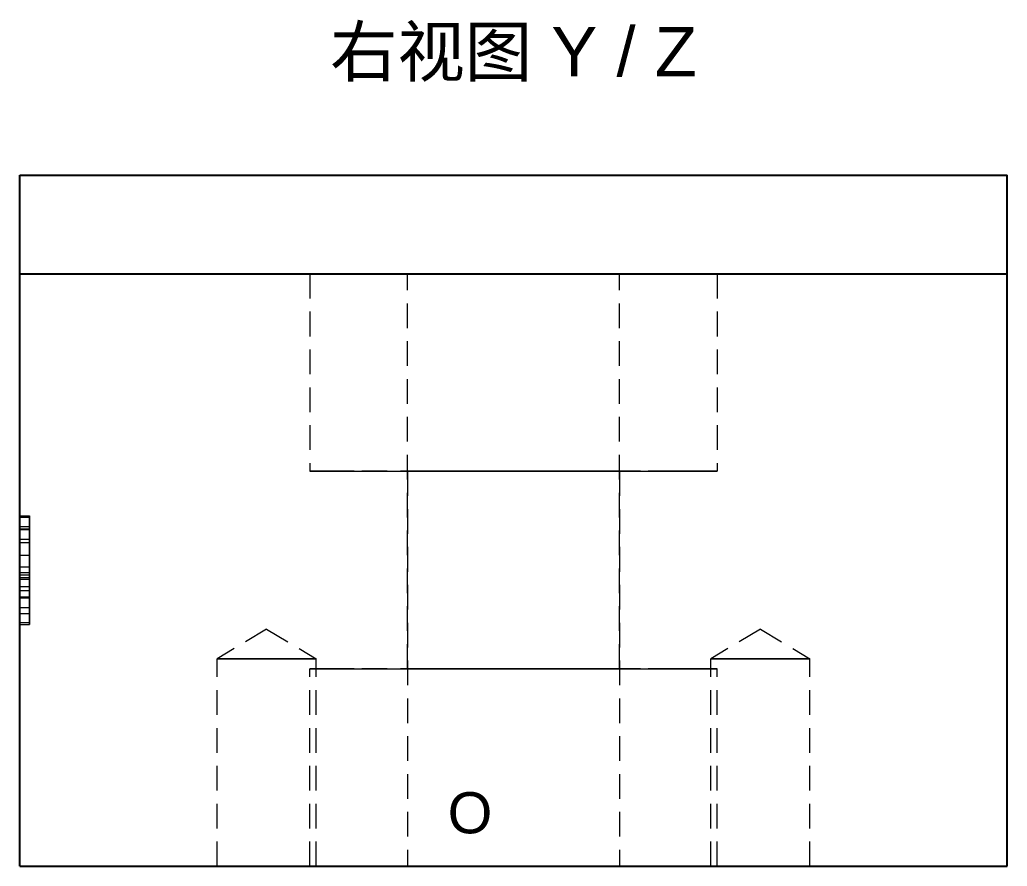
# Model space of a CAD drawing. Header units: millimetres. Extents: x 6 to 222, y 20 to 91.
# Drawn here: x 6 to 26, y 56.33 to 73.48 of the extents above; entities that cross this region are included whole.
import ezdxf
from ezdxf.enums import TextEntityAlignment as Align

# ---------------------------------------------------------------- set-up
doc = ezdxf.new("R2010")
doc.units = ezdxf.units.MM
doc.linetypes.add('WP_HIDDEN', pattern=[2.3, 1.5, -0.8])
for name, color, linetype, lineweight in [('ANNOTATIONS', 7, 'CONTINUOUS', 18), ('HIDDEN', 7, 'WP_HIDDEN', 13), ('VISIBLE', 7, 'CONTINUOUS', 25)]:
    doc.layers.add(name, color=color, linetype=linetype, lineweight=lineweight)
doc.styles.add('CJK', font='Arial Unicode.ttf')

msp = doc.modelspace()

# ---------------------------------------------------------------- linework, layer by layer
at = {"layer": 'HIDDEN', "ltscale": 0.333333}
for p, q in [((11.875, 68.33333), (11.875, 64.33333)), ((13.85, 60.33333), (13.85, 68.33333)), ((18.15, 60.33333), (18.15, 68.33333)), ((20.125, 68.33333), (20.125, 64.33333)), ((13.85, 64.33333), (13.85, 56.33333)), ((18.15, 64.33333), (18.15, 56.33333)), ((6, 61.27007), (6, 63.43333)), ((6, 63.43333), (6.2, 63.43333)), ((6, 63.42452), (6, 61.27007)), ((6, 63.42452), (6, 62.04015)), ((6, 62.33407), (6, 63.42452)), ((6, 63.42452), (6, 61.96961)), ((6, 62.01222), (6, 63.42452)), ((6, 63.42452), (6.2, 63.42452)), ((6, 63.40394), (6.2, 63.40394)), ((6.2, 63.43333), (6.2, 61.27007)), ((6.2, 63.42452), (6.2, 62.01222)), ((6.2, 61.96961), (6.2, 63.42452)), ((6.2, 63.42452), (6.2, 62.33407)), ((6.2, 62.04015), (6.2, 63.42452)), ((6.2, 63.42452), (6.2, 61.27007)), ((6, 63.21436), (6.2, 63.21436)), ((6, 62.4002), (6, 63.17027)), ((6, 63.17027), (6.2, 63.17027)), ((6, 63.1644), (6.2, 63.1644)), ((6, 63.15117), (6.2, 63.15117)), ((6.2, 63.17027), (6.2, 62.4002)), ((6, 62.95571), (6, 61.27007)), ((6, 62.95571), (6.2, 62.95571)), ((6, 61.27007), (6, 62.91162)), ((6, 62.89252), (6, 62.63681)), ((6, 62.89252), (6.2, 62.89252)), ((6.2, 61.27007), (6.2, 62.95571)), ((6.2, 61.27007), (6.2, 62.91162)), ((6.2, 62.63681), (6.2, 62.89252)), ((6, 62.63681), (6.2, 62.63681)), ((6, 62.4002), (6.2, 62.4002)), ((6, 62.2841), (6.2, 62.2841)), ((6, 62.23413), (6.2, 62.23413)), ((6, 62.1827), (6, 61.9167)), ((6, 62.1827), (6.2, 62.1827)), ((6, 61.27007), (6, 62.14596)), ((6, 62.14596), (6.2, 62.14596)), ((6, 62.00047), (6.2, 62.00047)), ((6.2, 62.1827), (6.2, 61.9167)), ((6.2, 62.14596), (6.2, 61.27007)), ((6, 61.9167), (6.2, 61.9167)), ((6, 61.79178), (6, 61.76827)), ((6, 61.79178), (6.2, 61.79178)), ((6, 61.76827), (6.2, 61.76827)), ((6.2, 61.76827), (6.2, 61.79178)), ((6, 61.57134), (6.2, 61.57134)), ((6, 61.45084), (6.2, 61.45084)), ((6, 61.27007), (6.2, 61.27007)), ((6, 61.23333), (6.2, 61.23333)), ((11, 61.1372), (9.995, 60.53333)), ((11, 61.1372), (12.005, 60.53333)), ((21, 61.1372), (19.995, 60.53333)), ((21, 61.1372), (22.005, 60.53333)), ((9.995, 56.33333), (9.995, 60.53333)), ((12.005, 56.33333), (12.005, 60.53333)), ((19.995, 56.33333), (19.995, 60.53333)), ((22.005, 56.33333), (22.005, 60.53333)), ((11.875, 56.33333), (11.875, 60.33333)), ((20.125, 56.33333), (20.125, 60.33333))]:
    msp.add_line(p, q, dxfattribs=at)
for points in [[(20.125, 68.33333), (20.02158, 68.33333), (19.7165, 68.33333), (19.22505, 68.33333), (18.5719, 68.33333), (17.78977, 68.33333), (16.9179, 68.33333), (16, 68.33333), (15.0821, 68.33333), (14.21023, 68.33333), (13.4281, 68.33333), (12.77495, 68.33333), (12.2835, 68.33333), (11.97842, 68.33333), (11.875, 68.33333)], [(11.875, 68.33333), (11.90094, 68.33333), (11.97842, 68.33333), (12.10648, 68.33333), (12.2835, 68.33333), (12.50726, 68.33333), (12.77495, 68.33333), (13.08318, 68.33333), (13.4281, 68.33333), (13.80537, 68.33333), (14.21023, 68.33333), (14.6376, 68.33333), (15.0821, 68.33333), (15.53815, 68.33333), (16, 68.33333)], [(18.15, 68.33333), (18.0961, 68.33333), (17.93708, 68.33333), (17.68094, 68.33333), (17.3405, 68.33333), (16.93285, 68.33333), (16.47842, 68.33333), (16, 68.33333), (15.52158, 68.33333), (15.06715, 68.33333), (14.6595, 68.33333), (14.31906, 68.33333), (14.06292, 68.33333), (13.9039, 68.33333), (13.85, 68.33333)], [(13.85, 68.33333), (13.86352, 68.33333), (13.9039, 68.33333), (13.97065, 68.33333), (14.06292, 68.33333), (14.17954, 68.33333), (14.31906, 68.33333), (14.47972, 68.33333), (14.6595, 68.33333), (14.85613, 68.33333), (15.06715, 68.33333), (15.2899, 68.33333), (15.52158, 68.33333), (15.75928, 68.33333), (16, 68.33333)], [(16, 68.33333), (16.46185, 68.33333), (16.9179, 68.33333), (17.3624, 68.33333), (17.78977, 68.33333), (18.19463, 68.33333), (18.5719, 68.33333), (18.91682, 68.33333), (19.22505, 68.33333), (19.49274, 68.33333), (19.7165, 68.33333), (19.89352, 68.33333), (20.02158, 68.33333), (20.09906, 68.33333), (20.125, 68.33333)], [(16, 68.33333), (16.24072, 68.33333), (16.47842, 68.33333), (16.7101, 68.33333), (16.93285, 68.33333), (17.14387, 68.33333), (17.3405, 68.33333), (17.52028, 68.33333), (17.68094, 68.33333), (17.82046, 68.33333), (17.93708, 68.33333), (18.02935, 68.33333), (18.0961, 68.33333), (18.13648, 68.33333), (18.15, 68.33333)], [(20.125, 64.33333), (20.02158, 64.33333), (19.7165, 64.33333), (19.22505, 64.33333), (18.5719, 64.33333), (17.78977, 64.33333), (16.9179, 64.33333), (16, 64.33333), (15.0821, 64.33333), (14.21023, 64.33333), (13.4281, 64.33333), (12.77495, 64.33333), (12.2835, 64.33333), (11.97842, 64.33333), (11.875, 64.33333)], [(11.875, 64.33333), (11.90094, 64.33333), (11.97842, 64.33333), (12.10648, 64.33333), (12.2835, 64.33333), (12.50726, 64.33333), (12.77495, 64.33333), (13.08318, 64.33333), (13.4281, 64.33333), (13.80537, 64.33333), (14.21023, 64.33333), (14.6376, 64.33333), (15.0821, 64.33333), (15.53815, 64.33333), (16, 64.33333)], [(18.15, 64.33333), (18.0961, 64.33333), (17.93708, 64.33333), (17.68094, 64.33333), (17.3405, 64.33333), (16.93285, 64.33333), (16.47842, 64.33333), (16, 64.33333), (15.52158, 64.33333), (15.06715, 64.33333), (14.6595, 64.33333), (14.31906, 64.33333), (14.06292, 64.33333), (13.9039, 64.33333), (13.85, 64.33333)], [(13.85, 64.33333), (13.86352, 64.33333), (13.9039, 64.33333), (13.97065, 64.33333), (14.06292, 64.33333), (14.17954, 64.33333), (14.31906, 64.33333), (14.47972, 64.33333), (14.6595, 64.33333), (14.85613, 64.33333), (15.06715, 64.33333), (15.2899, 64.33333), (15.52158, 64.33333), (15.75928, 64.33333), (16, 64.33333)], [(16, 64.33333), (16.46185, 64.33333), (16.9179, 64.33333), (17.3624, 64.33333), (17.78977, 64.33333), (18.19463, 64.33333), (18.5719, 64.33333), (18.91682, 64.33333), (19.22505, 64.33333), (19.49274, 64.33333), (19.7165, 64.33333), (19.89352, 64.33333), (20.02158, 64.33333), (20.09906, 64.33333), (20.125, 64.33333)], [(16, 64.33333), (16.24072, 64.33333), (16.47842, 64.33333), (16.7101, 64.33333), (16.93285, 64.33333), (17.14387, 64.33333), (17.3405, 64.33333), (17.52028, 64.33333), (17.68094, 64.33333), (17.82046, 64.33333), (17.93708, 64.33333), (18.02935, 64.33333), (18.0961, 64.33333), (18.13648, 64.33333), (18.15, 64.33333)], [(6, 63.32017), (6, 63.36964), (6, 63.40507), (6, 63.42629), (6, 63.43333)], [(6, 63.43333), (6, 63.42107), (6, 63.38365), (6, 63.32087), (6, 63.23347)], [(6, 63.43333), (6, 63.14529)], [(6, 63.40394), (6, 63.41952), (6, 63.42452)], [(6, 63.30327), (6, 63.36575), (6, 63.40394)], [(6.2, 63.23347), (6.2, 63.32091), (6.2, 63.38337), (6.2, 63.42084), (6.2, 63.43333)], [(6.2, 63.43333), (6.2, 63.42626), (6.2, 63.40504), (6.2, 63.36968), (6.2, 63.32017)], [(6.2, 63.14529), (6.2, 63.43333)], [(6.2, 63.42452), (6.2, 63.41937), (6.2, 63.40394)], [(6.2, 63.40394), (6.2, 63.36555), (6.2, 63.30327)], [(6, 62.9976), (6, 63.09561), (6, 63.18234), (6, 63.25731), (6, 63.32017)], [(6, 63.09532), (6, 63.21393), (6, 63.30327)], [(6, 63.23347), (6, 63.12415), (6, 62.99865), (6, 62.85855), (6, 62.70588)], [(6, 63.21436), (6, 63.206), (6, 63.18082), (6, 63.1389), (6, 63.08063)], [(6, 63.07034), (6, 63.13297), (6, 63.17814), (6, 63.20533), (6, 63.21436)], [(6.2, 63.32017), (6.2, 63.25758), (6.2, 63.18295), (6.2, 63.09629), (6.2, 62.9976)], [(6.2, 63.30327), (6.2, 63.21418), (6.2, 63.09532)], [(6.2, 62.70588), (6.2, 62.86175), (6.2, 63.00164), (6.2, 63.12554), (6.2, 63.23347)], [(6.2, 63.08063), (6.2, 63.13914), (6.2, 63.18093), (6.2, 63.206), (6.2, 63.21436)], [(6.2, 63.21436), (6.2, 63.20536), (6.2, 63.17836), (6.2, 63.13335), (6.2, 63.07034)], [(6, 63.17027), (6, 63.15117)], [(6, 62.91162), (6, 63.02766), (6, 63.1644)], [(6, 63.1644), (6, 63.12976), (6, 63.07513), (6, 63.00188), (6, 62.91162)], [(6, 63.15117), (6, 63.10394), (6, 63.02405)], [(6, 63.14529), (6, 63.00734), (6, 62.89252)], [(6, 62.8014), (6, 62.95474), (6, 63.09532)], [(6, 63.08063), (6, 63.00709), (6, 62.92186), (6, 62.8256), (6, 62.7191)], [(6, 62.69706), (6, 62.90383), (6, 62.99243), (6, 63.07034)], [(6, 63.02405), (6, 62.91782), (6, 62.79259)], [(6.2, 63.15117), (6.2, 63.17027)], [(6.2, 62.91162), (6.2, 63.00458), (6.2, 63.07769), (6.2, 63.13096), (6.2, 63.1644)], [(6.2, 63.1644), (6.2, 63.02699), (6.2, 62.91162)], [(6.2, 63.02405), (6.2, 63.10396), (6.2, 63.15117)], [(6.2, 62.89252), (6.2, 63.00788), (6.2, 63.14529)], [(6.2, 63.09532), (6.2, 62.95498), (6.2, 62.8014)], [(6.2, 62.7191), (6.2, 62.82712), (6.2, 62.92338), (6.2, 63.00788), (6.2, 63.08063)], [(6.2, 63.07034), (6.2, 62.993), (6.2, 62.90501), (6.2, 62.80636), (6.2, 62.69706)], [(6.2, 62.79259), (6.2, 62.91805), (6.2, 63.02405)], [(6, 62.39138), (6, 62.56792), (6, 62.72974), (6, 62.874), (6, 62.9976)], [(6, 62.77348), (6, 62.95571)], [(6, 62.33627), (6, 62.43686), (6, 62.54852), (6, 62.8014)], [(6.2, 62.9976), (6.2, 62.88117), (6.2, 62.74133), (6.2, 62.57807), (6.2, 62.39138)], [(6.2, 62.95571), (6.2, 62.77348)], [(6.2, 62.8014), (6.2, 62.66928), (6.2, 62.54771), (6.2, 62.43671), (6.2, 62.33627)], [(6, 62.79259), (6, 62.62759), (6, 62.56005), (6, 62.50307)], [(6, 62.63681), (6, 62.69422), (6, 62.77348)], [(6, 62.7191), (6, 62.61307), (6, 62.51778), (6, 62.4341), (6, 62.36273)], [(6, 62.70588), (6, 62.55787), (6, 62.42213), (6, 62.3005), (6, 62.19446)], [(6, 62.36273), (6, 62.51137), (6, 62.69706)], [(6.2, 62.50307), (6.2, 62.55974), (6.2, 62.62689), (6.2, 62.7045), (6.2, 62.79259)], [(6.2, 62.77348), (6.2, 62.69375), (6.2, 62.63681)], [(6.2, 62.36273), (6.2, 62.43322), (6.2, 62.51612), (6.2, 62.61141), (6.2, 62.7191)], [(6.2, 62.19446), (6.2, 62.29916), (6.2, 62.41931), (6.2, 62.55488), (6.2, 62.70588)], [(6.2, 62.69706), (6.2, 62.5106), (6.2, 62.36273)], [(6, 62.50307), (6, 62.4569), (6, 62.42479), (6, 62.40617), (6, 62.4002)], [(6.2, 62.4002), (6.2, 62.40663), (6.2, 62.42592), (6.2, 62.45807), (6.2, 62.50307)], [(6, 61.73373), (6, 61.87412), (6, 62.03218), (6, 62.20538), (6, 62.39138)], [(6, 62.23413), (6, 62.24212), (6, 62.26625), (6, 62.30653), (6, 62.36273)], [(6, 62.36273), (6, 62.30648), (6, 62.26619), (6, 62.2421), (6, 62.23413)], [(6, 62.14596), (6, 62.1561), (6, 62.18903), (6, 62.24832), (6, 62.33627)], [(6, 61.57134), (6, 61.94624), (6, 62.33407)], [(6, 62.07909), (6, 62.16952), (6, 62.2841)], [(6, 62.2841), (6, 62.2312)], [(6, 62.2312), (6, 61.90788)], [(6.2, 62.39138), (6.2, 62.19542), (6.2, 62.02049), (6.2, 61.8666), (6.2, 61.73373)], [(6.2, 62.36273), (6.2, 62.30647), (6.2, 62.26628), (6.2, 62.24217), (6.2, 62.23413)], [(6.2, 62.33627), (6.2, 62.25301), (6.2, 62.19354), (6.2, 62.15785), (6.2, 62.14596)], [(6.2, 62.33407), (6.2, 61.94058), (6.2, 61.57134)], [(6.2, 62.2312), (6.2, 62.2841)], [(6.2, 62.2841), (6.2, 62.16966), (6.2, 62.07909)], [(6.2, 61.90788), (6.2, 62.2312)], [(6, 62.19446), (6, 62.10992), (6, 62.04898), (6, 62.01249), (6, 62.00047)], [(6, 62.00047), (6, 62.02011), (6, 62.07909)], [(6, 62.04015), (6, 61.79363), (6, 61.57134)], [(6, 61.57134), (6, 62.01222)], [(6.2, 62.00047), (6.2, 62.01259), (6.2, 62.04896), (6.2, 62.10959), (6.2, 62.19446)], [(6.2, 62.07909), (6.2, 62.02012), (6.2, 62.00047)], [(6.2, 61.57134), (6.2, 61.79068), (6.2, 62.04015)], [(6.2, 62.01222), (6.2, 61.57134)], [(6, 61.96961), (6, 61.94998), (6, 61.92022), (6, 61.83312), (6, 61.71465), (6, 61.57134)], [(6, 61.90788), (6, 61.76637), (6, 61.65585)], [(6.2, 61.57134), (6.2, 61.72574), (6.2, 61.84359), (6.2, 61.92487), (6.2, 61.96961)], [(6.2, 61.65585), (6.2, 61.76551), (6.2, 61.90788)], [(6, 61.53166), (6, 61.57883), (6, 61.63821), (6, 61.70938), (6, 61.79178)], [(6, 61.76827), (6, 61.65002), (6, 61.54417), (6, 61.45179), (6, 61.37368)], [(6, 61.36119), (6, 61.43323), (6, 61.5198), (6, 61.62025), (6, 61.73373)], [(6, 61.65585), (6, 61.57192), (6, 61.50668)], [(6.2, 61.79178), (6.2, 61.70829), (6.2, 61.63711), (6.2, 61.57823), (6.2, 61.53166)], [(6.2, 61.37368), (6.2, 61.45097), (6.2, 61.5425), (6.2, 61.64827), (6.2, 61.76827)], [(6.2, 61.73373), (6.2, 61.61869), (6.2, 61.51825), (6.2, 61.43242), (6.2, 61.36119)], [(6.2, 61.50668), (6.2, 61.57189), (6.2, 61.65585)], [(6, 61.45084), (6, 61.45584), (6, 61.47094), (6, 61.49622), (6, 61.53166)], [(6, 61.50668), (6, 61.46475), (6, 61.45084)], [(6.2, 61.53166), (6.2, 61.4963), (6.2, 61.47104), (6.2, 61.45589), (6.2, 61.45084)], [(6.2, 61.45084), (6.2, 61.4648), (6.2, 61.50668)], [(6, 61.37368), (6, 61.31182), (6, 61.26788), (6, 61.24185), (6, 61.23333)], [(6, 61.23333), (6, 61.2412), (6, 61.26506), (6, 61.30508), (6, 61.36119)], [(6.2, 61.23333), (6.2, 61.24211), (6.2, 61.26842), (6.2, 61.31228), (6.2, 61.37368)], [(6.2, 61.36119), (6.2, 61.30525), (6.2, 61.2653), (6.2, 61.24132), (6.2, 61.23333)], [(12.005, 60.53333), (11.9798, 60.53333), (11.90547, 60.53333), (11.78574, 60.53333), (11.62661, 60.53333), (11.43605, 60.53333), (11.22363, 60.53333), (11, 60.53333), (10.77637, 60.53333), (10.56395, 60.53333), (10.37339, 60.53333), (10.21426, 60.53333), (10.09453, 60.53333), (10.0202, 60.53333), (9.995, 60.53333)], [(9.995, 60.53333), (10.00132, 60.53333), (10.0202, 60.53333), (10.0514, 60.53333), (10.09453, 60.53333), (10.14904, 60.53333), (10.21426, 60.53333), (10.28936, 60.53333), (10.37339, 60.53333), (10.46531, 60.53333), (10.56395, 60.53333), (10.66807, 60.53333), (10.77637, 60.53333), (10.88748, 60.53333), (11, 60.53333)], [(11, 60.53333), (11.11252, 60.53333), (11.22363, 60.53333), (11.33193, 60.53333), (11.43605, 60.53333), (11.53469, 60.53333), (11.62661, 60.53333), (11.71064, 60.53333), (11.78574, 60.53333), (11.85096, 60.53333), (11.90547, 60.53333), (11.9486, 60.53333), (11.9798, 60.53333), (11.99868, 60.53333), (12.005, 60.53333)], [(22.005, 60.53333), (21.9798, 60.53333), (21.90547, 60.53333), (21.78574, 60.53333), (21.62661, 60.53333), (21.43605, 60.53333), (21.22363, 60.53333), (21, 60.53333), (20.77637, 60.53333), (20.56395, 60.53333), (20.37339, 60.53333), (20.21426, 60.53333), (20.09453, 60.53333), (20.0202, 60.53333), (19.995, 60.53333)], [(19.995, 60.53333), (20.00132, 60.53333), (20.0202, 60.53333), (20.0514, 60.53333), (20.09453, 60.53333), (20.14904, 60.53333), (20.21426, 60.53333), (20.28936, 60.53333), (20.37339, 60.53333), (20.46531, 60.53333), (20.56395, 60.53333), (20.66807, 60.53333), (20.77637, 60.53333), (20.88748, 60.53333), (21, 60.53333)], [(21, 60.53333), (21.11252, 60.53333), (21.22363, 60.53333), (21.33193, 60.53333), (21.43605, 60.53333), (21.53469, 60.53333), (21.62661, 60.53333), (21.71064, 60.53333), (21.78574, 60.53333), (21.85096, 60.53333), (21.90547, 60.53333), (21.9486, 60.53333), (21.9798, 60.53333), (21.99868, 60.53333), (22.005, 60.53333)], [(20.125, 60.33333), (20.02158, 60.33333), (19.7165, 60.33333), (19.22505, 60.33333), (18.5719, 60.33333), (17.78977, 60.33333), (16.9179, 60.33333), (16, 60.33333), (15.0821, 60.33333), (14.21023, 60.33333), (13.4281, 60.33333), (12.77495, 60.33333), (12.2835, 60.33333), (11.97842, 60.33333), (11.875, 60.33333)], [(11.875, 60.33333), (11.90094, 60.33333), (11.97842, 60.33333), (12.10648, 60.33333), (12.2835, 60.33333), (12.50726, 60.33333), (12.77495, 60.33333), (13.08318, 60.33333), (13.4281, 60.33333), (13.80537, 60.33333), (14.21023, 60.33333), (14.6376, 60.33333), (15.0821, 60.33333), (15.53815, 60.33333), (16, 60.33333)], [(18.15, 60.33333), (18.0961, 60.33333), (17.93708, 60.33333), (17.68094, 60.33333), (17.3405, 60.33333), (16.93285, 60.33333), (16.47842, 60.33333), (16, 60.33333), (15.52158, 60.33333), (15.06715, 60.33333), (14.6595, 60.33333), (14.31906, 60.33333), (14.06292, 60.33333), (13.9039, 60.33333), (13.85, 60.33333)], [(13.85, 60.33333), (13.86352, 60.33333), (13.9039, 60.33333), (13.97065, 60.33333), (14.06292, 60.33333), (14.17954, 60.33333), (14.31906, 60.33333), (14.47972, 60.33333), (14.6595, 60.33333), (14.85613, 60.33333), (15.06715, 60.33333), (15.2899, 60.33333), (15.52158, 60.33333), (15.75928, 60.33333), (16, 60.33333)], [(16, 60.33333), (16.46185, 60.33333), (16.9179, 60.33333), (17.3624, 60.33333), (17.78977, 60.33333), (18.19463, 60.33333), (18.5719, 60.33333), (18.91682, 60.33333), (19.22505, 60.33333), (19.49274, 60.33333), (19.7165, 60.33333), (19.89352, 60.33333), (20.02158, 60.33333), (20.09906, 60.33333), (20.125, 60.33333)], [(16, 60.33333), (16.24072, 60.33333), (16.47842, 60.33333), (16.7101, 60.33333), (16.93285, 60.33333), (17.14387, 60.33333), (17.3405, 60.33333), (17.52028, 60.33333), (17.68094, 60.33333), (17.82046, 60.33333), (17.93708, 60.33333), (18.02935, 60.33333), (18.0961, 60.33333), (18.13648, 60.33333), (18.15, 60.33333)], [(12.005, 56.33333), (11.9798, 56.33333), (11.90547, 56.33333), (11.78574, 56.33333), (11.62661, 56.33333), (11.43605, 56.33333), (11.22363, 56.33333), (11, 56.33333), (10.77637, 56.33333), (10.56395, 56.33333), (10.37339, 56.33333), (10.21426, 56.33333), (10.09453, 56.33333), (10.0202, 56.33333), (9.995, 56.33333)], [(9.995, 56.33333), (10.00132, 56.33333), (10.0202, 56.33333), (10.0514, 56.33333), (10.09453, 56.33333), (10.14904, 56.33333), (10.21426, 56.33333), (10.28936, 56.33333), (10.37339, 56.33333), (10.46531, 56.33333), (10.56395, 56.33333), (10.66807, 56.33333), (10.77637, 56.33333), (10.88748, 56.33333), (11, 56.33333)], [(11, 56.33333), (11.11252, 56.33333), (11.22363, 56.33333), (11.33193, 56.33333), (11.43605, 56.33333), (11.53469, 56.33333), (11.62661, 56.33333), (11.71064, 56.33333), (11.78574, 56.33333), (11.85096, 56.33333), (11.90547, 56.33333), (11.9486, 56.33333), (11.9798, 56.33333), (11.99868, 56.33333), (12.005, 56.33333)], [(20.125, 56.33333), (20.02158, 56.33333), (19.7165, 56.33333), (19.22505, 56.33333), (18.5719, 56.33333), (17.78977, 56.33333), (16.9179, 56.33333), (16, 56.33333), (15.0821, 56.33333), (14.21023, 56.33333), (13.4281, 56.33333), (12.77495, 56.33333), (12.2835, 56.33333), (11.97842, 56.33333), (11.875, 56.33333)], [(11.875, 56.33333), (11.90094, 56.33333), (11.97842, 56.33333), (12.10648, 56.33333), (12.2835, 56.33333), (12.50726, 56.33333), (12.77495, 56.33333), (13.08318, 56.33333), (13.4281, 56.33333), (13.80537, 56.33333), (14.21023, 56.33333), (14.6376, 56.33333), (15.0821, 56.33333), (15.53815, 56.33333), (16, 56.33333)], [(18.15, 56.33333), (18.0961, 56.33333), (17.93708, 56.33333), (17.68094, 56.33333), (17.3405, 56.33333), (16.93285, 56.33333), (16.47842, 56.33333), (16, 56.33333), (15.52158, 56.33333), (15.06715, 56.33333), (14.6595, 56.33333), (14.31906, 56.33333), (14.06292, 56.33333), (13.9039, 56.33333), (13.85, 56.33333)], [(13.85, 56.33333), (13.86352, 56.33333), (13.9039, 56.33333), (13.97065, 56.33333), (14.06292, 56.33333), (14.17954, 56.33333), (14.31906, 56.33333), (14.47972, 56.33333), (14.6595, 56.33333), (14.85613, 56.33333), (15.06715, 56.33333), (15.2899, 56.33333), (15.52158, 56.33333), (15.75928, 56.33333), (16, 56.33333)], [(16, 56.33333), (16.24072, 56.33333), (16.47842, 56.33333), (16.7101, 56.33333), (16.93285, 56.33333), (17.14387, 56.33333), (17.3405, 56.33333), (17.52028, 56.33333), (17.68094, 56.33333), (17.82046, 56.33333), (17.93708, 56.33333), (18.02935, 56.33333), (18.0961, 56.33333), (18.13648, 56.33333), (18.15, 56.33333)], [(16, 56.33333), (16.46185, 56.33333), (16.9179, 56.33333), (17.3624, 56.33333), (17.78977, 56.33333), (18.19463, 56.33333), (18.5719, 56.33333), (18.91682, 56.33333), (19.22505, 56.33333), (19.49274, 56.33333), (19.7165, 56.33333), (19.89352, 56.33333), (20.02158, 56.33333), (20.09906, 56.33333), (20.125, 56.33333)], [(22.005, 56.33333), (21.9798, 56.33333), (21.90547, 56.33333), (21.78574, 56.33333), (21.62661, 56.33333), (21.43605, 56.33333), (21.22363, 56.33333), (21, 56.33333), (20.77637, 56.33333), (20.56395, 56.33333), (20.37339, 56.33333), (20.21426, 56.33333), (20.09453, 56.33333), (20.0202, 56.33333), (19.995, 56.33333)], [(19.995, 56.33333), (20.00132, 56.33333), (20.0202, 56.33333), (20.0514, 56.33333), (20.09453, 56.33333), (20.14904, 56.33333), (20.21426, 56.33333), (20.28936, 56.33333), (20.37339, 56.33333), (20.46531, 56.33333), (20.56395, 56.33333), (20.66807, 56.33333), (20.77637, 56.33333), (20.88748, 56.33333), (21, 56.33333)], [(21, 56.33333), (21.11252, 56.33333), (21.22363, 56.33333), (21.33193, 56.33333), (21.43605, 56.33333), (21.53469, 56.33333), (21.62661, 56.33333), (21.71064, 56.33333), (21.78574, 56.33333), (21.85096, 56.33333), (21.90547, 56.33333), (21.9486, 56.33333), (21.9798, 56.33333), (21.99868, 56.33333), (22.005, 56.33333)]]:
    msp.add_lwpolyline(points, dxfattribs=at)
at = {"layer": 'VISIBLE'}
for p, q in [((6, 68.33333), (6, 70.33333)), ((6, 70.33333), (26, 70.33333)), ((26, 68.33333), (26, 70.33333)), ((6, 56.33333), (6, 68.33333)), ((6, 68.33333), (26, 68.33333)), ((26, 56.33333), (26, 68.33333)), ((6, 56.33333), (26, 56.33333))]:
    msp.add_line(p, q, dxfattribs=at)

# ---------------------------------------------------------------- texts
at = {"layer": 'ANNOTATIONS', "style": 'CJK'}
msp.add_text('右视图 Y / Z', height=1, dxfattribs=at).set_placement((16, 72.33333), align=Align.CENTER)
msp.add_text('O', height=0.83333, dxfattribs=at).set_placement((14.66667, 57))

doc.saveas('drawing.dxf')
